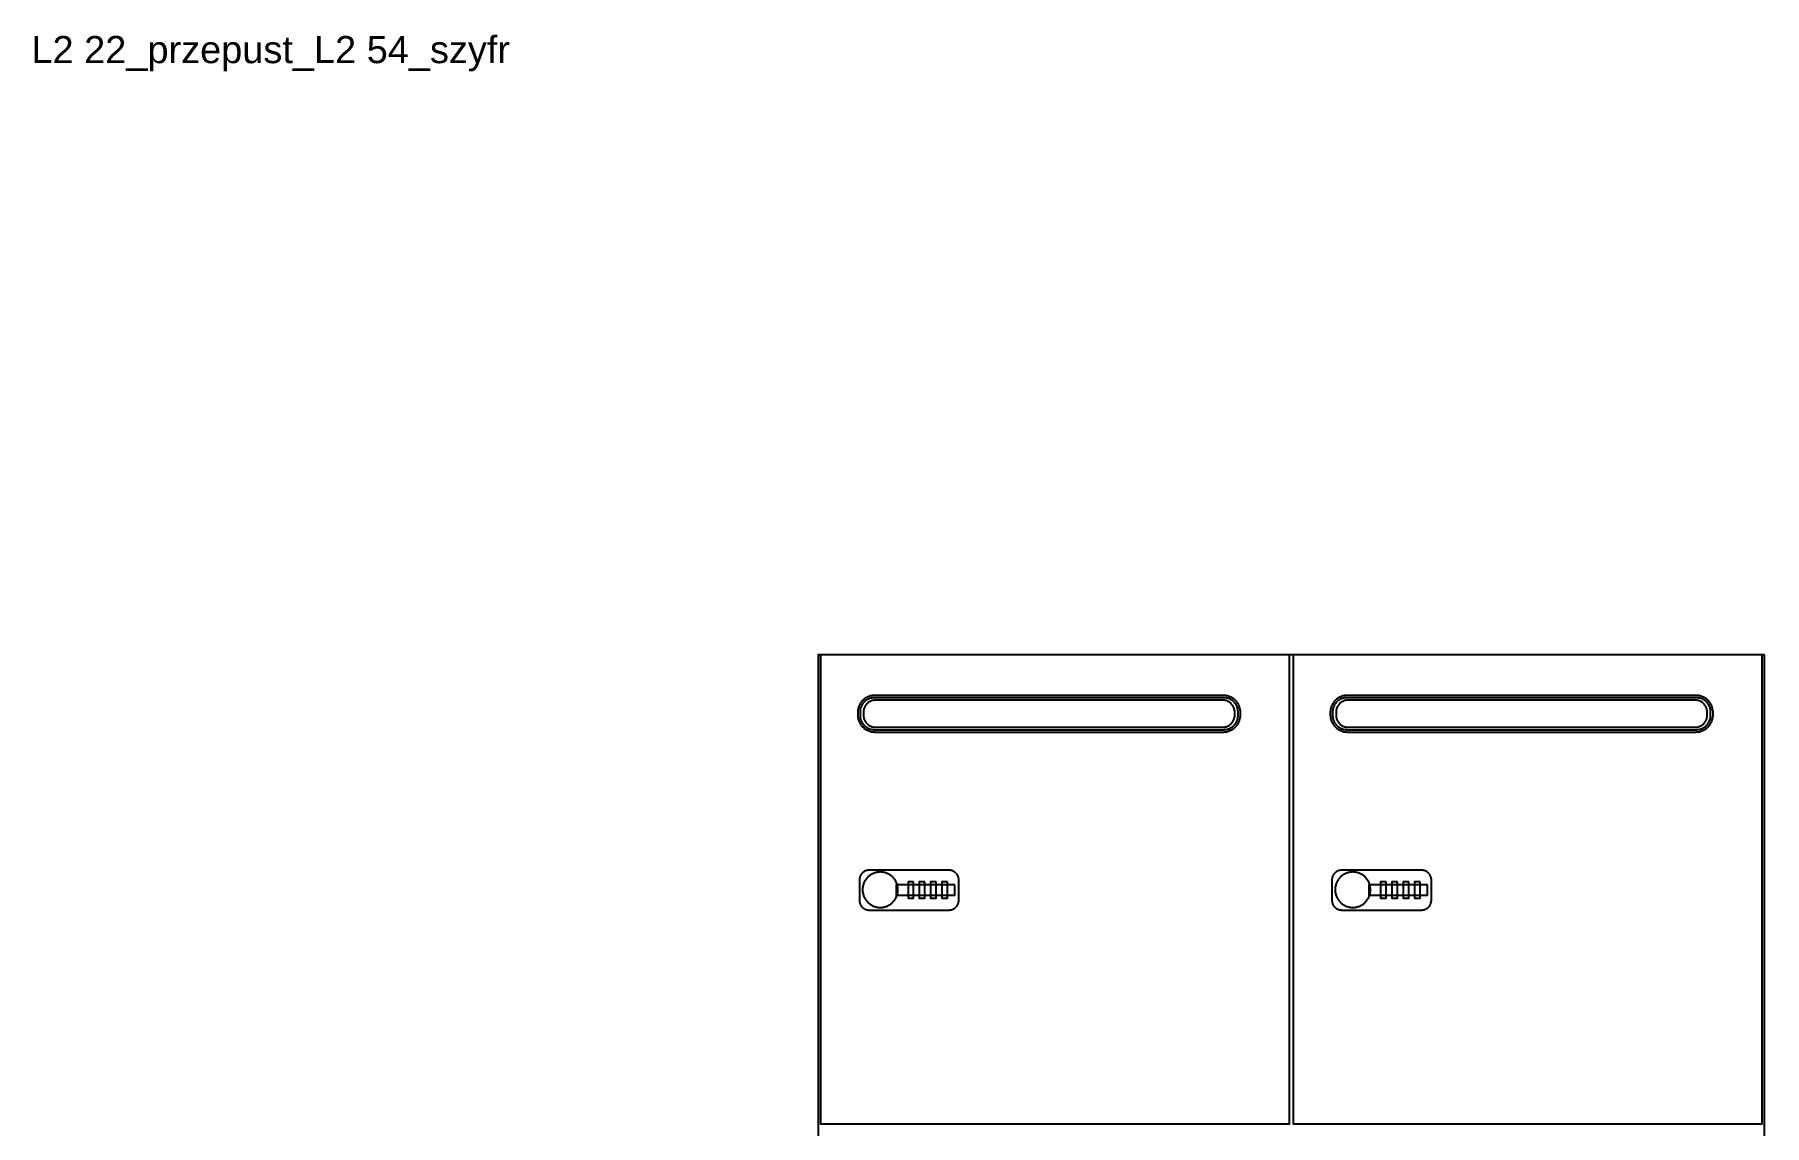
# Model space of a CAD drawing. Header units: millimetres. Extents: x 1075 to 13200, y 678 to 7235.
# Drawn here: x 11685 to 13149, y 4290 to 5214 of the extents above; entities that cross this region are included whole.
import ezdxf

# ---------------------------------------------------------------- set-up
doc = ezdxf.new("R2010")
doc.units = ezdxf.units.MM
doc.styles.add('Arial', font='arial.ttf')

msp = doc.modelspace()

# ---------------------------------------------------------------- linework, layer by layer
at = {"color": 0}
for points in [[(13149, 4688.7, 0), (12348, 4688.7, 0), (12348, 3488.7, 0), (13149, 3488.7, 0)], [(12747, 4688.7, 0), (12350, 4688.7, 0), (12350, 4291.7, 0), (12747, 4291.7, 0)], [(13147, 4688.7, 0), (12750, 4688.7, 0), (12750, 4291.7, 0), (13147, 4291.7, 0)], [(12705.5, 4639.7, 0), (12705.5, 4640.5, 0), (12705.4, 4641.2, 0), (12705.3, 4641.9, 0), (12705.2, 4642.7, 0), (12705, 4643.4, 0), (12704.8, 4644, 0), (12704.6, 4644.7, 0), (12704.4, 4645.4, 0), (12704.1, 4646, 0), (12703.7, 4646.6, 0), (12703.4, 4647.3, 0), (12703, 4647.8, 0), (12702.6, 4648.4, 0), (12702.2, 4649, 0), (12701.7, 4649.5, 0), (12701.2, 4650, 0), (12700.7, 4650.5, 0), (12700.2, 4650.9, 0), (12699.7, 4651.4, 0), (12699.1, 4651.8, 0), (12698.5, 4652.1, 0), (12697.9, 4652.5, 0), (12697.3, 4652.8, 0), (12696.6, 4653.1, 0), (12696, 4653.4, 0), (12695.3, 4653.6, 0), (12694.6, 4653.8, 0), (12693.9, 4654, 0), (12693.2, 4654.1, 0), (12692.5, 4654.2, 0), (12691.7, 4654.2, 0), (12691, 4654.2, 0), (12396, 4654.2, 0), (12395.3, 4654.2, 0), (12394.5, 4654.2, 0), (12393.8, 4654.1, 0), (12393.1, 4654, 0), (12392.4, 4653.8, 0), (12391.7, 4653.6, 0), (12391, 4653.4, 0), (12390.4, 4653.1, 0), (12389.7, 4652.8, 0), (12389.1, 4652.5, 0), (12388.5, 4652.1, 0), (12387.9, 4651.8, 0), (12387.3, 4651.4, 0), (12386.8, 4650.9, 0), (12386.3, 4650.5, 0), (12385.8, 4650, 0), (12385.3, 4649.5, 0), (12384.8, 4649, 0), (12384.4, 4648.4, 0), (12384, 4647.8, 0), (12383.6, 4647.3, 0), (12383.3, 4646.6, 0), (12382.9, 4646, 0), (12382.6, 4645.4, 0), (12382.4, 4644.7, 0), (12382.2, 4644, 0), (12382, 4643.4, 0), (12381.8, 4642.7, 0), (12381.7, 4641.9, 0), (12381.6, 4641.2, 0), (12381.5, 4640.5, 0), (12381.5, 4639.7, 0), (12381.5, 4637.8, 0), (12381.5, 4637, 0), (12381.6, 4636.3, 0), (12381.7, 4635.6, 0), (12381.8, 4634.8, 0), (12382, 4634.1, 0), (12382.2, 4633.5, 0), (12382.4, 4632.8, 0), (12382.6, 4632.1, 0), (12382.9, 4631.5, 0), (12383.3, 4630.9, 0), (12383.6, 4630.2, 0), (12384, 4629.7, 0), (12384.4, 4629.1, 0), (12384.8, 4628.5, 0), (12385.3, 4628, 0), (12385.8, 4627.5, 0), (12386.3, 4627, 0), (12386.8, 4626.6, 0), (12387.3, 4626.1, 0), (12387.9, 4625.7, 0), (12388.5, 4625.4, 0), (12389.1, 4625, 0), (12389.7, 4624.7, 0), (12390.4, 4624.4, 0), (12391, 4624.1, 0), (12391.7, 4623.9, 0), (12392.4, 4623.7, 0), (12393.1, 4623.5, 0), (12393.8, 4623.4, 0), (12394.5, 4623.3, 0), (12395.3, 4623.3, 0), (12396, 4623.2, 0), (12691, 4623.2, 0), (12691.7, 4623.3, 0), (12692.5, 4623.3, 0), (12693.2, 4623.4, 0), (12693.9, 4623.5, 0), (12694.6, 4623.7, 0), (12695.3, 4623.9, 0), (12696, 4624.1, 0), (12696.6, 4624.4, 0), (12697.3, 4624.7, 0), (12697.9, 4625, 0), (12698.5, 4625.4, 0), (12699.1, 4625.7, 0), (12699.7, 4626.1, 0), (12700.2, 4626.6, 0), (12700.7, 4627, 0), (12701.2, 4627.5, 0), (12701.7, 4628, 0), (12702.2, 4628.5, 0), (12702.6, 4629.1, 0), (12703, 4629.7, 0), (12703.4, 4630.2, 0), (12703.7, 4630.9, 0), (12704.1, 4631.5, 0), (12704.4, 4632.1, 0), (12704.6, 4632.8, 0), (12704.8, 4633.5, 0), (12705, 4634.1, 0), (12705.2, 4634.8, 0), (12705.3, 4635.6, 0), (12705.4, 4636.3, 0), (12705.5, 4637, 0), (12705.5, 4637.8, 0)], [(12703.5, 4640.2, 0), (12703.5, 4640.9, 0), (12703.4, 4641.5, 0), (12703.4, 4642.1, 0), (12703.3, 4642.7, 0), (12703.1, 4643.2, 0), (12703, 4643.8, 0), (12702.8, 4644.4, 0), (12702.6, 4644.9, 0), (12702.3, 4645.4, 0), (12702, 4646, 0), (12701.8, 4646.5, 0), (12701.4, 4647, 0), (12701.1, 4647.4, 0), (12700.8, 4647.9, 0), (12700.4, 4648.3, 0), (12700, 4648.7, 0), (12699.6, 4649.1, 0), (12699.1, 4649.5, 0), (12698.7, 4649.9, 0), (12698.2, 4650.2, 0), (12697.7, 4650.5, 0), (12697.2, 4650.8, 0), (12696.7, 4651.1, 0), (12696.2, 4651.3, 0), (12695.6, 4651.5, 0), (12695.1, 4651.7, 0), (12694.5, 4651.9, 0), (12693.9, 4652, 0), (12693.3, 4652.1, 0), (12692.7, 4652.2, 0), (12692.1, 4652.2, 0), (12691.5, 4652.2, 0), (12395.5, 4652.2, 0), (12394.9, 4652.2, 0), (12394.3, 4652.2, 0), (12393.7, 4652.1, 0), (12393.1, 4652, 0), (12392.5, 4651.9, 0), (12391.9, 4651.7, 0), (12391.4, 4651.5, 0), (12390.8, 4651.3, 0), (12390.3, 4651.1, 0), (12389.8, 4650.8, 0), (12389.3, 4650.5, 0), (12388.8, 4650.2, 0), (12388.3, 4649.9, 0), (12387.9, 4649.5, 0), (12387.4, 4649.1, 0), (12387, 4648.7, 0), (12386.6, 4648.3, 0), (12386.2, 4647.9, 0), (12385.9, 4647.4, 0), (12385.6, 4647, 0), (12385.2, 4646.5, 0), (12384.9, 4646, 0), (12384.7, 4645.4, 0), (12384.4, 4644.9, 0), (12384.2, 4644.4, 0), (12384, 4643.8, 0), (12383.9, 4643.2, 0), (12383.7, 4642.7, 0), (12383.6, 4642.1, 0), (12383.6, 4641.5, 0), (12383.5, 4640.9, 0), (12383.5, 4640.2, 0), (12383.5, 4637.2, 0), (12383.5, 4636.6, 0), (12383.6, 4636, 0), (12383.6, 4635.4, 0), (12383.7, 4634.8, 0), (12383.9, 4634.3, 0), (12384, 4633.7, 0), (12384.2, 4633.1, 0), (12384.4, 4632.6, 0), (12384.7, 4632, 0), (12384.9, 4631.5, 0), (12385.2, 4631, 0), (12385.6, 4630.5, 0), (12385.9, 4630.1, 0), (12386.2, 4629.6, 0), (12386.6, 4629.2, 0), (12387, 4628.8, 0), (12387.4, 4628.4, 0), (12387.9, 4628, 0), (12388.3, 4627.6, 0), (12388.8, 4627.3, 0), (12389.3, 4627, 0), (12389.8, 4626.7, 0), (12390.3, 4626.4, 0), (12390.8, 4626.2, 0), (12391.4, 4626, 0), (12391.9, 4625.8, 0), (12392.5, 4625.6, 0), (12393.1, 4625.5, 0), (12393.7, 4625.4, 0), (12394.3, 4625.3, 0), (12394.9, 4625.3, 0), (12395.5, 4625.2, 0), (12691.5, 4625.2, 0), (12692.1, 4625.3, 0), (12692.7, 4625.3, 0), (12693.3, 4625.4, 0), (12693.9, 4625.5, 0), (12694.5, 4625.6, 0), (12695.1, 4625.8, 0), (12695.6, 4626, 0), (12696.2, 4626.2, 0), (12696.7, 4626.4, 0), (12697.2, 4626.7, 0), (12697.7, 4627, 0), (12698.2, 4627.3, 0), (12698.7, 4627.6, 0), (12699.1, 4628, 0), (12699.6, 4628.4, 0), (12700, 4628.8, 0), (12700.4, 4629.2, 0), (12700.8, 4629.6, 0), (12701.1, 4630.1, 0), (12701.4, 4630.5, 0), (12701.8, 4631, 0), (12702, 4631.5, 0), (12702.3, 4632, 0), (12702.6, 4632.6, 0), (12702.8, 4633.1, 0), (12703, 4633.7, 0), (12703.1, 4634.3, 0), (12703.3, 4634.8, 0), (12703.4, 4635.4, 0), (12703.4, 4636, 0), (12703.5, 4636.6, 0), (12703.5, 4637.2, 0)], [(12700.6, 4640.1, 0), (12700.6, 4640.6, 0), (12700.6, 4641.1, 0), (12700.5, 4641.6, 0), (12700.4, 4642.1, 0), (12700.3, 4642.6, 0), (12700.2, 4643.1, 0), (12700, 4643.5, 0), (12699.8, 4644, 0), (12699.6, 4644.5, 0), (12699.4, 4644.9, 0), (12699.1, 4645.3, 0), (12698.9, 4645.7, 0), (12698.6, 4646.1, 0), (12698.3, 4646.5, 0), (12698, 4646.9, 0), (12697.6, 4647.2, 0), (12697.3, 4647.6, 0), (12696.9, 4647.9, 0), (12696.5, 4648.2, 0), (12696.1, 4648.5, 0), (12695.7, 4648.7, 0), (12695.3, 4649, 0), (12694.8, 4649.2, 0), (12694.4, 4649.4, 0), (12693.9, 4649.6, 0), (12693.5, 4649.8, 0), (12693, 4649.9, 0), (12692.5, 4650, 0), (12692, 4650.1, 0), (12691.5, 4650.2, 0), (12691, 4650.2, 0), (12690.4, 4650.2, 0), (12396.6, 4650.2, 0), (12396, 4650.2, 0), (12395.5, 4650.2, 0), (12395, 4650.1, 0), (12394.5, 4650, 0), (12394, 4649.9, 0), (12393.5, 4649.8, 0), (12393.1, 4649.6, 0), (12392.6, 4649.4, 0), (12392.2, 4649.2, 0), (12391.7, 4649, 0), (12391.3, 4648.7, 0), (12390.9, 4648.5, 0), (12390.5, 4648.2, 0), (12390.1, 4647.9, 0), (12389.7, 4647.6, 0), (12389.4, 4647.2, 0), (12389, 4646.9, 0), (12388.7, 4646.5, 0), (12388.4, 4646.1, 0), (12388.1, 4645.7, 0), (12387.9, 4645.3, 0), (12387.6, 4644.9, 0), (12387.4, 4644.5, 0), (12387.2, 4644, 0), (12387, 4643.5, 0), (12386.8, 4643.1, 0), (12386.7, 4642.6, 0), (12386.6, 4642.1, 0), (12386.5, 4641.6, 0), (12386.4, 4641.1, 0), (12386.4, 4640.6, 0), (12386.4, 4640.1, 0), (12386.4, 4637.4, 0), (12386.4, 4636.9, 0), (12386.4, 4636.4, 0), (12386.5, 4635.9, 0), (12386.6, 4635.4, 0), (12386.7, 4634.9, 0), (12386.8, 4634.4, 0), (12387, 4633.9, 0), (12387.2, 4633.5, 0), (12387.4, 4633, 0), (12387.6, 4632.6, 0), (12387.9, 4632.2, 0), (12388.1, 4631.8, 0), (12388.4, 4631.4, 0), (12388.7, 4631, 0), (12389, 4630.6, 0), (12389.4, 4630.3, 0), (12389.7, 4629.9, 0), (12390.1, 4629.6, 0), (12390.5, 4629.3, 0), (12390.9, 4629, 0), (12391.3, 4628.8, 0), (12391.7, 4628.5, 0), (12392.2, 4628.3, 0), (12392.6, 4628.1, 0), (12393.1, 4627.9, 0), (12393.5, 4627.7, 0), (12394, 4627.6, 0), (12394.5, 4627.5, 0), (12395, 4627.4, 0), (12395.5, 4627.3, 0), (12396, 4627.3, 0), (12396.6, 4627.3, 0), (12690.4, 4627.3, 0), (12691, 4627.3, 0), (12691.5, 4627.3, 0), (12692, 4627.4, 0), (12692.5, 4627.5, 0), (12693, 4627.6, 0), (12693.5, 4627.7, 0), (12693.9, 4627.9, 0), (12694.4, 4628.1, 0), (12694.8, 4628.3, 0), (12695.3, 4628.5, 0), (12695.7, 4628.8, 0), (12696.1, 4629, 0), (12696.5, 4629.3, 0), (12696.9, 4629.6, 0), (12697.3, 4629.9, 0), (12697.6, 4630.3, 0), (12698, 4630.6, 0), (12698.3, 4631, 0), (12698.6, 4631.4, 0), (12698.9, 4631.8, 0), (12699.1, 4632.2, 0), (12699.4, 4632.6, 0), (12699.6, 4633, 0), (12699.8, 4633.5, 0), (12700, 4633.9, 0), (12700.2, 4634.4, 0), (12700.3, 4634.9, 0), (12700.4, 4635.4, 0), (12700.5, 4635.9, 0), (12700.6, 4636.4, 0), (12700.6, 4636.9, 0), (12700.6, 4637.4, 0)], [(13105.5, 4639.7, 0), (13105.5, 4640.5, 0), (13105.4, 4641.2, 0), (13105.3, 4641.9, 0), (13105.2, 4642.7, 0), (13105, 4643.4, 0), (13104.8, 4644, 0), (13104.6, 4644.7, 0), (13104.4, 4645.4, 0), (13104.1, 4646, 0), (13103.7, 4646.6, 0), (13103.4, 4647.3, 0), (13103, 4647.8, 0), (13102.6, 4648.4, 0), (13102.2, 4649, 0), (13101.7, 4649.5, 0), (13101.2, 4650, 0), (13100.7, 4650.5, 0), (13100.2, 4650.9, 0), (13099.7, 4651.4, 0), (13099.1, 4651.8, 0), (13098.5, 4652.1, 0), (13097.9, 4652.5, 0), (13097.3, 4652.8, 0), (13096.6, 4653.1, 0), (13096, 4653.4, 0), (13095.3, 4653.6, 0), (13094.6, 4653.8, 0), (13093.9, 4654, 0), (13093.2, 4654.1, 0), (13092.5, 4654.2, 0), (13091.7, 4654.2, 0), (13091, 4654.2, 0), (12796, 4654.2, 0), (12795.3, 4654.2, 0), (12794.5, 4654.2, 0), (12793.8, 4654.1, 0), (12793.1, 4654, 0), (12792.4, 4653.8, 0), (12791.7, 4653.6, 0), (12791, 4653.4, 0), (12790.4, 4653.1, 0), (12789.7, 4652.8, 0), (12789.1, 4652.5, 0), (12788.5, 4652.1, 0), (12787.9, 4651.8, 0), (12787.3, 4651.4, 0), (12786.8, 4650.9, 0), (12786.3, 4650.5, 0), (12785.8, 4650, 0), (12785.3, 4649.5, 0), (12784.8, 4649, 0), (12784.4, 4648.4, 0), (12784, 4647.8, 0), (12783.6, 4647.3, 0), (12783.3, 4646.6, 0), (12782.9, 4646, 0), (12782.6, 4645.4, 0), (12782.4, 4644.7, 0), (12782.2, 4644, 0), (12782, 4643.4, 0), (12781.8, 4642.7, 0), (12781.7, 4641.9, 0), (12781.6, 4641.2, 0), (12781.5, 4640.5, 0), (12781.5, 4639.7, 0), (12781.5, 4637.8, 0), (12781.5, 4637, 0), (12781.6, 4636.3, 0), (12781.7, 4635.6, 0), (12781.8, 4634.8, 0), (12782, 4634.1, 0), (12782.2, 4633.5, 0), (12782.4, 4632.8, 0), (12782.6, 4632.1, 0), (12782.9, 4631.5, 0), (12783.3, 4630.9, 0), (12783.6, 4630.2, 0), (12784, 4629.7, 0), (12784.4, 4629.1, 0), (12784.8, 4628.5, 0), (12785.3, 4628, 0), (12785.8, 4627.5, 0), (12786.3, 4627, 0), (12786.8, 4626.6, 0), (12787.3, 4626.1, 0), (12787.9, 4625.7, 0), (12788.5, 4625.4, 0), (12789.1, 4625, 0), (12789.7, 4624.7, 0), (12790.4, 4624.4, 0), (12791, 4624.1, 0), (12791.7, 4623.9, 0), (12792.4, 4623.7, 0), (12793.1, 4623.5, 0), (12793.8, 4623.4, 0), (12794.5, 4623.3, 0), (12795.3, 4623.3, 0), (12796, 4623.2, 0), (13091, 4623.2, 0), (13091.7, 4623.3, 0), (13092.5, 4623.3, 0), (13093.2, 4623.4, 0), (13093.9, 4623.5, 0), (13094.6, 4623.7, 0), (13095.3, 4623.9, 0), (13096, 4624.1, 0), (13096.6, 4624.4, 0), (13097.3, 4624.7, 0), (13097.9, 4625, 0), (13098.5, 4625.4, 0), (13099.1, 4625.7, 0), (13099.7, 4626.1, 0), (13100.2, 4626.6, 0), (13100.7, 4627, 0), (13101.2, 4627.5, 0), (13101.7, 4628, 0), (13102.2, 4628.5, 0), (13102.6, 4629.1, 0), (13103, 4629.7, 0), (13103.4, 4630.2, 0), (13103.7, 4630.9, 0), (13104.1, 4631.5, 0), (13104.4, 4632.1, 0), (13104.6, 4632.8, 0), (13104.8, 4633.5, 0), (13105, 4634.1, 0), (13105.2, 4634.8, 0), (13105.3, 4635.6, 0), (13105.4, 4636.3, 0), (13105.5, 4637, 0), (13105.5, 4637.8, 0)], [(13103.5, 4640.2, 0), (13103.5, 4640.9, 0), (13103.4, 4641.5, 0), (13103.4, 4642.1, 0), (13103.3, 4642.7, 0), (13103.1, 4643.2, 0), (13103, 4643.8, 0), (13102.8, 4644.4, 0), (13102.6, 4644.9, 0), (13102.3, 4645.4, 0), (13102, 4646, 0), (13101.8, 4646.5, 0), (13101.4, 4647, 0), (13101.1, 4647.4, 0), (13100.8, 4647.9, 0), (13100.4, 4648.3, 0), (13100, 4648.7, 0), (13099.6, 4649.1, 0), (13099.1, 4649.5, 0), (13098.7, 4649.9, 0), (13098.2, 4650.2, 0), (13097.7, 4650.5, 0), (13097.2, 4650.8, 0), (13096.7, 4651.1, 0), (13096.2, 4651.3, 0), (13095.6, 4651.5, 0), (13095.1, 4651.7, 0), (13094.5, 4651.9, 0), (13093.9, 4652, 0), (13093.3, 4652.1, 0), (13092.7, 4652.2, 0), (13092.1, 4652.2, 0), (13091.5, 4652.2, 0), (12795.5, 4652.2, 0), (12794.9, 4652.2, 0), (12794.3, 4652.2, 0), (12793.7, 4652.1, 0), (12793.1, 4652, 0), (12792.5, 4651.9, 0), (12791.9, 4651.7, 0), (12791.4, 4651.5, 0), (12790.8, 4651.3, 0), (12790.3, 4651.1, 0), (12789.8, 4650.8, 0), (12789.3, 4650.5, 0), (12788.8, 4650.2, 0), (12788.3, 4649.9, 0), (12787.9, 4649.5, 0), (12787.4, 4649.1, 0), (12787, 4648.7, 0), (12786.6, 4648.3, 0), (12786.2, 4647.9, 0), (12785.9, 4647.4, 0), (12785.6, 4647, 0), (12785.2, 4646.5, 0), (12784.9, 4646, 0), (12784.7, 4645.4, 0), (12784.4, 4644.9, 0), (12784.2, 4644.4, 0), (12784, 4643.8, 0), (12783.9, 4643.2, 0), (12783.7, 4642.7, 0), (12783.6, 4642.1, 0), (12783.6, 4641.5, 0), (12783.5, 4640.9, 0), (12783.5, 4640.2, 0), (12783.5, 4637.2, 0), (12783.5, 4636.6, 0), (12783.6, 4636, 0), (12783.6, 4635.4, 0), (12783.7, 4634.8, 0), (12783.9, 4634.3, 0), (12784, 4633.7, 0), (12784.2, 4633.1, 0), (12784.4, 4632.6, 0), (12784.7, 4632, 0), (12784.9, 4631.5, 0), (12785.2, 4631, 0), (12785.6, 4630.5, 0), (12785.9, 4630.1, 0), (12786.2, 4629.6, 0), (12786.6, 4629.2, 0), (12787, 4628.8, 0), (12787.4, 4628.4, 0), (12787.9, 4628, 0), (12788.3, 4627.6, 0), (12788.8, 4627.3, 0), (12789.3, 4627, 0), (12789.8, 4626.7, 0), (12790.3, 4626.4, 0), (12790.8, 4626.2, 0), (12791.4, 4626, 0), (12791.9, 4625.8, 0), (12792.5, 4625.6, 0), (12793.1, 4625.5, 0), (12793.7, 4625.4, 0), (12794.3, 4625.3, 0), (12794.9, 4625.3, 0), (12795.5, 4625.2, 0), (13091.5, 4625.2, 0), (13092.1, 4625.3, 0), (13092.7, 4625.3, 0), (13093.3, 4625.4, 0), (13093.9, 4625.5, 0), (13094.5, 4625.6, 0), (13095.1, 4625.8, 0), (13095.6, 4626, 0), (13096.2, 4626.2, 0), (13096.7, 4626.4, 0), (13097.2, 4626.7, 0), (13097.7, 4627, 0), (13098.2, 4627.3, 0), (13098.7, 4627.6, 0), (13099.1, 4628, 0), (13099.6, 4628.4, 0), (13100, 4628.8, 0), (13100.4, 4629.2, 0), (13100.8, 4629.6, 0), (13101.1, 4630.1, 0), (13101.4, 4630.5, 0), (13101.8, 4631, 0), (13102, 4631.5, 0), (13102.3, 4632, 0), (13102.6, 4632.6, 0), (13102.8, 4633.1, 0), (13103, 4633.7, 0), (13103.1, 4634.3, 0), (13103.3, 4634.8, 0), (13103.4, 4635.4, 0), (13103.4, 4636, 0), (13103.5, 4636.6, 0), (13103.5, 4637.2, 0)], [(13100.6, 4640.1, 0), (13100.6, 4640.6, 0), (13100.6, 4641.1, 0), (13100.5, 4641.6, 0), (13100.4, 4642.1, 0), (13100.3, 4642.6, 0), (13100.2, 4643.1, 0), (13100, 4643.5, 0), (13099.8, 4644, 0), (13099.6, 4644.5, 0), (13099.4, 4644.9, 0), (13099.1, 4645.3, 0), (13098.9, 4645.7, 0), (13098.6, 4646.1, 0), (13098.3, 4646.5, 0), (13098, 4646.9, 0), (13097.6, 4647.2, 0), (13097.3, 4647.6, 0), (13096.9, 4647.9, 0), (13096.5, 4648.2, 0), (13096.1, 4648.5, 0), (13095.7, 4648.7, 0), (13095.3, 4649, 0), (13094.8, 4649.2, 0), (13094.4, 4649.4, 0), (13093.9, 4649.6, 0), (13093.5, 4649.8, 0), (13093, 4649.9, 0), (13092.5, 4650, 0), (13092, 4650.1, 0), (13091.5, 4650.2, 0), (13091, 4650.2, 0), (13090.4, 4650.2, 0), (12796.6, 4650.2, 0), (12796, 4650.2, 0), (12795.5, 4650.2, 0), (12795, 4650.1, 0), (12794.5, 4650, 0), (12794, 4649.9, 0), (12793.5, 4649.8, 0), (12793.1, 4649.6, 0), (12792.6, 4649.4, 0), (12792.2, 4649.2, 0), (12791.7, 4649, 0), (12791.3, 4648.7, 0), (12790.9, 4648.5, 0), (12790.5, 4648.2, 0), (12790.1, 4647.9, 0), (12789.7, 4647.6, 0), (12789.4, 4647.2, 0), (12789, 4646.9, 0), (12788.7, 4646.5, 0), (12788.4, 4646.1, 0), (12788.1, 4645.7, 0), (12787.9, 4645.3, 0), (12787.6, 4644.9, 0), (12787.4, 4644.5, 0), (12787.2, 4644, 0), (12787, 4643.5, 0), (12786.8, 4643.1, 0), (12786.7, 4642.6, 0), (12786.6, 4642.1, 0), (12786.5, 4641.6, 0), (12786.4, 4641.1, 0), (12786.4, 4640.6, 0), (12786.4, 4640.1, 0), (12786.4, 4637.4, 0), (12786.4, 4636.9, 0), (12786.4, 4636.4, 0), (12786.5, 4635.9, 0), (12786.6, 4635.4, 0), (12786.7, 4634.9, 0), (12786.8, 4634.4, 0), (12787, 4633.9, 0), (12787.2, 4633.5, 0), (12787.4, 4633, 0), (12787.6, 4632.6, 0), (12787.9, 4632.2, 0), (12788.1, 4631.8, 0), (12788.4, 4631.4, 0), (12788.7, 4631, 0), (12789, 4630.6, 0), (12789.4, 4630.3, 0), (12789.7, 4629.9, 0), (12790.1, 4629.6, 0), (12790.5, 4629.3, 0), (12790.9, 4629, 0), (12791.3, 4628.8, 0), (12791.7, 4628.5, 0), (12792.2, 4628.3, 0), (12792.6, 4628.1, 0), (12793.1, 4627.9, 0), (12793.5, 4627.7, 0), (12794, 4627.6, 0), (12794.5, 4627.5, 0), (12795, 4627.4, 0), (12795.5, 4627.3, 0), (12796, 4627.3, 0), (12796.6, 4627.3, 0), (13090.4, 4627.3, 0), (13091, 4627.3, 0), (13091.5, 4627.3, 0), (13092, 4627.4, 0), (13092.5, 4627.5, 0), (13093, 4627.6, 0), (13093.5, 4627.7, 0), (13093.9, 4627.9, 0), (13094.4, 4628.1, 0), (13094.8, 4628.3, 0), (13095.3, 4628.5, 0), (13095.7, 4628.8, 0), (13096.1, 4629, 0), (13096.5, 4629.3, 0), (13096.9, 4629.6, 0), (13097.3, 4629.9, 0), (13097.6, 4630.3, 0), (13098, 4630.6, 0), (13098.3, 4631, 0), (13098.6, 4631.4, 0), (13098.9, 4631.8, 0), (13099.1, 4632.2, 0), (13099.4, 4632.6, 0), (13099.6, 4633, 0), (13099.8, 4633.5, 0), (13100, 4633.9, 0), (13100.2, 4634.4, 0), (13100.3, 4634.9, 0), (13100.4, 4635.4, 0), (13100.5, 4635.9, 0), (13100.6, 4636.4, 0), (13100.6, 4636.9, 0), (13100.6, 4637.4, 0)], [(12467.1, 4497.9, 0.5), (12467.1, 4498.3, 0.5), (12467.1, 4498.8, 0.5), (12467, 4499.2, 0.5), (12466.9, 4499.6, 0.5), (12466.8, 4500, 0.5), (12466.7, 4500.4, 0.5), (12466.6, 4500.8, 0.5), (12466.5, 4501.2, 0.5), (12466.3, 4501.5, 0.5), (12466.1, 4501.9, 0.5), (12465.9, 4502.3, 0.5), (12465.7, 4502.6, 0.5), (12465.4, 4502.9, 0.5), (12465.2, 4503.2, 0.5), (12464.9, 4503.6, 0.5), (12464.6, 4503.8, 0.5), (12464.4, 4504.1, 0.5), (12464.1, 4504.4, 0.5), (12463.7, 4504.6, 0.5), (12463.4, 4504.9, 0.5), (12463.1, 4505.1, 0.5), (12462.7, 4505.3, 0.5), (12462.4, 4505.5, 0.5), (12462, 4505.6, 0.5), (12461.6, 4505.8, 0.5), (12461.2, 4505.9, 0.5), (12460.8, 4506, 0.5), (12460.4, 4506.1, 0.5), (12460, 4506.2, 0.5), (12459.6, 4506.3, 0.5), (12459.1, 4506.3, 0.5), (12458.7, 4506.3, 0.5), (12391.3, 4506.3, 0.5), (12390.9, 4506.3, 0.5), (12390.4, 4506.3, 0.5), (12390, 4506.2, 0.5), (12389.6, 4506.1, 0.5), (12389.2, 4506, 0.5), (12388.8, 4505.9, 0.5), (12388.4, 4505.8, 0.5), (12388, 4505.6, 0.5), (12387.6, 4505.5, 0.5), (12387.3, 4505.3, 0.5), (12386.9, 4505.1, 0.5), (12386.6, 4504.9, 0.5), (12386.3, 4504.6, 0.5), (12385.9, 4504.4, 0.5), (12385.6, 4504.1, 0.5), (12385.3, 4503.8, 0.5), (12385.1, 4503.6, 0.5), (12384.8, 4503.2, 0.5), (12384.6, 4502.9, 0.5), (12384.3, 4502.6, 0.5), (12384.1, 4502.3, 0.5), (12383.9, 4501.9, 0.5), (12383.7, 4501.5, 0.5), (12383.5, 4501.2, 0.5), (12383.4, 4500.8, 0.5), (12383.3, 4500.4, 0.5), (12383.2, 4500, 0.5), (12383.1, 4499.6, 0.5), (12383, 4499.2, 0.5), (12382.9, 4498.8, 0.5), (12382.9, 4498.3, 0.5), (12382.9, 4497.9, 0.5), (12382.9, 4480.9, 0.5), (12382.9, 4480.5, 0.5), (12382.9, 4480.1, 0.5), (12383, 4479.7, 0.5), (12383.1, 4479.2, 0.5), (12383.2, 4478.8, 0.5), (12383.3, 4478.4, 0.5), (12383.4, 4478.1, 0.5), (12383.5, 4477.7, 0.5), (12383.7, 4477.3, 0.5), (12383.9, 4476.9, 0.5), (12384.1, 4476.6, 0.5), (12384.3, 4476.2, 0.5), (12384.6, 4475.9, 0.5), (12384.8, 4475.6, 0.5), (12385.1, 4475.3, 0.5), (12385.3, 4475, 0.5), (12385.6, 4474.7, 0.5), (12385.9, 4474.5, 0.5), (12386.3, 4474.2, 0.5), (12386.6, 4474, 0.5), (12386.9, 4473.8, 0.5), (12387.3, 4473.6, 0.5), (12387.6, 4473.4, 0.5), (12388, 4473.2, 0.5), (12388.4, 4473, 0.5), (12388.8, 4472.9, 0.5), (12389.2, 4472.8, 0.5), (12389.6, 4472.7, 0.5), (12390, 4472.6, 0.5), (12390.4, 4472.6, 0.5), (12390.9, 4472.5, 0.5), (12391.3, 4472.5, 0.5), (12458.7, 4472.5, 0.5), (12459.1, 4472.5, 0.5), (12459.6, 4472.6, 0.5), (12460, 4472.6, 0.5), (12460.4, 4472.7, 0.5), (12460.8, 4472.8, 0.5), (12461.2, 4472.9, 0.5), (12461.6, 4473, 0.5), (12462, 4473.2, 0.5), (12462.4, 4473.4, 0.5), (12462.7, 4473.6, 0.5), (12463.1, 4473.8, 0.5), (12463.4, 4474, 0.5), (12463.7, 4474.2, 0.5), (12464.1, 4474.5, 0.5), (12464.4, 4474.7, 0.5), (12464.6, 4475, 0.5), (12464.9, 4475.3, 0.5), (12465.2, 4475.6, 0.5), (12465.4, 4475.9, 0.5), (12465.7, 4476.2, 0.5), (12465.9, 4476.6, 0.5), (12466.1, 4476.9, 0.5), (12466.3, 4477.3, 0.5), (12466.5, 4477.7, 0.5), (12466.6, 4478.1, 0.5), (12466.7, 4478.4, 0.5), (12466.8, 4478.8, 0.5), (12466.9, 4479.2, 0.5), (12467, 4479.7, 0.5), (12467.1, 4480.1, 0.5), (12467.1, 4480.5, 0.5), (12467.1, 4480.9, 0.5)], [(12415.6, 4489.7, 0.5), (12415.6, 4490.5, 0.5), (12415.5, 4491.3, 0.5), (12415.4, 4492, 0.5), (12415.3, 4492.8, 0.5), (12415.1, 4493.5, 0.5), (12414.9, 4494.2, 0.5), (12414.7, 4494.9, 0.5), (12414.4, 4495.6, 0.5), (12414.1, 4496.2, 0.5), (12413.8, 4496.9, 0.5), (12413.4, 4497.5, 0.5), (12413.1, 4498.1, 0.5), (12412.6, 4498.7, 0.5), (12412.2, 4499.3, 0.5), (12411.7, 4499.8, 0.5), (12411.2, 4500.4, 0.5), (12410.7, 4500.9, 0.5), (12410.2, 4501.3, 0.5), (12409.6, 4501.8, 0.5), (12409, 4502.2, 0.5), (12408.4, 4502.6, 0.5), (12407.8, 4502.9, 0.5), (12407.1, 4503.3, 0.5), (12406.4, 4503.6, 0.5), (12405.8, 4503.8, 0.5), (12405.1, 4504.1, 0.5), (12404.4, 4504.3, 0.5), (12403.6, 4504.4, 0.5), (12402.9, 4504.6, 0.5), (12402.1, 4504.7, 0.5), (12401.4, 4504.7, 0.5), (12400.6, 4504.8, 0.5), (12399.8, 4504.7, 0.5), (12399.1, 4504.7, 0.5), (12398.3, 4504.6, 0.5), (12397.6, 4504.4, 0.5), (12396.9, 4504.3, 0.5), (12396.2, 4504.1, 0.5), (12395.5, 4503.8, 0.5), (12394.8, 4503.6, 0.5), (12394.1, 4503.3, 0.5), (12393.5, 4502.9, 0.5), (12392.8, 4502.6, 0.5), (12392.2, 4502.2, 0.5), (12391.6, 4501.8, 0.5), (12391.1, 4501.3, 0.5), (12390.5, 4500.9, 0.5), (12390, 4500.4, 0.5), (12389.5, 4499.8, 0.5), (12389, 4499.3, 0.5), (12388.6, 4498.7, 0.5), (12388.2, 4498.1, 0.5), (12387.8, 4497.5, 0.5), (12387.4, 4496.9, 0.5), (12387.1, 4496.2, 0.5), (12386.8, 4495.6, 0.5), (12386.5, 4494.9, 0.5), (12386.3, 4494.2, 0.5), (12386.1, 4493.5, 0.5), (12385.9, 4492.8, 0.5), (12385.8, 4492, 0.5), (12385.7, 4491.3, 0.5), (12385.6, 4490.5, 0.5), (12385.6, 4489.7, 0.5), (12385.6, 4489, 0.5), (12385.7, 4488.2, 0.5), (12385.8, 4487.5, 0.5), (12385.9, 4486.7, 0.5), (12386.1, 4486, 0.5), (12386.3, 4485.3, 0.5), (12386.5, 4484.6, 0.5), (12386.8, 4483.9, 0.5), (12387.1, 4483.2, 0.5), (12387.4, 4482.6, 0.5), (12387.8, 4482, 0.5), (12388.2, 4481.4, 0.5), (12388.6, 4480.8, 0.5), (12389, 4480.2, 0.5), (12389.5, 4479.7, 0.5), (12390, 4479.1, 0.5), (12390.5, 4478.6, 0.5), (12391.1, 4478.2, 0.5), (12391.6, 4477.7, 0.5), (12392.2, 4477.3, 0.5), (12392.8, 4476.9, 0.5), (12393.5, 4476.6, 0.5), (12394.1, 4476.2, 0.5), (12394.8, 4475.9, 0.5), (12395.5, 4475.6, 0.5), (12396.2, 4475.4, 0.5), (12396.9, 4475.2, 0.5), (12397.6, 4475, 0.5), (12398.3, 4474.9, 0.5), (12399.1, 4474.8, 0.5), (12399.8, 4474.8, 0.5), (12400.6, 4474.7, 0.5), (12401.4, 4474.8, 0.5), (12402.1, 4474.8, 0.5), (12402.9, 4474.9, 0.5), (12403.6, 4475, 0.5), (12404.4, 4475.2, 0.5), (12405.1, 4475.4, 0.5), (12405.8, 4475.6, 0.5), (12406.4, 4475.9, 0.5), (12407.1, 4476.2, 0.5), (12407.8, 4476.6, 0.5), (12408.4, 4476.9, 0.5), (12409, 4477.3, 0.5), (12409.6, 4477.7, 0.5), (12410.2, 4478.2, 0.5), (12410.7, 4478.6, 0.5), (12411.2, 4479.1, 0.5), (12411.7, 4479.7, 0.5), (12412.2, 4480.2, 0.5), (12412.6, 4480.8, 0.5), (12413.1, 4481.4, 0.5), (12413.4, 4482, 0.5), (12413.8, 4482.6, 0.5), (12414.1, 4483.2, 0.5), (12414.4, 4483.9, 0.5), (12414.7, 4484.6, 0.5), (12414.9, 4485.3, 0.5), (12415.1, 4486, 0.5), (12415.3, 4486.7, 0.5), (12415.4, 4487.5, 0.5), (12415.5, 4488.2, 0.5), (12415.6, 4489, 0.5)], [(12428.8, 4496.3, 0.5), (12424.1, 4496.3, 0.5), (12424.1, 4482.6, 0.5), (12428.8, 4482.6, 0.5)], [(12438.3, 4496.3, 0.5), (12433.6, 4496.3, 0.5), (12433.6, 4482.6, 0.5), (12438.3, 4482.6, 0.5)], [(12447.9, 4496.3, 0.5), (12443.1, 4496.3, 0.5), (12443.1, 4482.6, 0.5), (12447.9, 4482.6, 0.5)], [(12457.6, 4496.3, 0.5), (12452.8, 4496.3, 0.5), (12452.8, 4482.6, 0.5), (12457.6, 4482.6, 0.5)], [(12867.1, 4497.9, 0.5), (12867.1, 4498.3, 0.5), (12867.1, 4498.8, 0.5), (12867, 4499.2, 0.5), (12866.9, 4499.6, 0.5), (12866.8, 4500, 0.5), (12866.7, 4500.4, 0.5), (12866.6, 4500.8, 0.5), (12866.5, 4501.2, 0.5), (12866.3, 4501.5, 0.5), (12866.1, 4501.9, 0.5), (12865.9, 4502.3, 0.5), (12865.7, 4502.6, 0.5), (12865.4, 4502.9, 0.5), (12865.2, 4503.2, 0.5), (12864.9, 4503.6, 0.5), (12864.6, 4503.8, 0.5), (12864.4, 4504.1, 0.5), (12864.1, 4504.4, 0.5), (12863.7, 4504.6, 0.5), (12863.4, 4504.9, 0.5), (12863.1, 4505.1, 0.5), (12862.7, 4505.3, 0.5), (12862.4, 4505.5, 0.5), (12862, 4505.6, 0.5), (12861.6, 4505.8, 0.5), (12861.2, 4505.9, 0.5), (12860.8, 4506, 0.5), (12860.4, 4506.1, 0.5), (12860, 4506.2, 0.5), (12859.6, 4506.3, 0.5), (12859.1, 4506.3, 0.5), (12858.7, 4506.3, 0.5), (12791.3, 4506.3, 0.5), (12790.9, 4506.3, 0.5), (12790.4, 4506.3, 0.5), (12790, 4506.2, 0.5), (12789.6, 4506.1, 0.5), (12789.2, 4506, 0.5), (12788.8, 4505.9, 0.5), (12788.4, 4505.8, 0.5), (12788, 4505.6, 0.5), (12787.6, 4505.5, 0.5), (12787.3, 4505.3, 0.5), (12786.9, 4505.1, 0.5), (12786.6, 4504.9, 0.5), (12786.3, 4504.6, 0.5), (12785.9, 4504.4, 0.5), (12785.6, 4504.1, 0.5), (12785.3, 4503.8, 0.5), (12785.1, 4503.6, 0.5), (12784.8, 4503.2, 0.5), (12784.6, 4502.9, 0.5), (12784.3, 4502.6, 0.5), (12784.1, 4502.3, 0.5), (12783.9, 4501.9, 0.5), (12783.7, 4501.5, 0.5), (12783.5, 4501.2, 0.5), (12783.4, 4500.8, 0.5), (12783.3, 4500.4, 0.5), (12783.2, 4500, 0.5), (12783.1, 4499.6, 0.5), (12783, 4499.2, 0.5), (12782.9, 4498.8, 0.5), (12782.9, 4498.3, 0.5), (12782.9, 4497.9, 0.5), (12782.9, 4480.9, 0.5), (12782.9, 4480.5, 0.5), (12782.9, 4480.1, 0.5), (12783, 4479.7, 0.5), (12783.1, 4479.2, 0.5), (12783.2, 4478.8, 0.5), (12783.3, 4478.4, 0.5), (12783.4, 4478.1, 0.5), (12783.5, 4477.7, 0.5), (12783.7, 4477.3, 0.5), (12783.9, 4476.9, 0.5), (12784.1, 4476.6, 0.5), (12784.3, 4476.2, 0.5), (12784.6, 4475.9, 0.5), (12784.8, 4475.6, 0.5), (12785.1, 4475.3, 0.5), (12785.3, 4475, 0.5), (12785.6, 4474.7, 0.5), (12785.9, 4474.5, 0.5), (12786.3, 4474.2, 0.5), (12786.6, 4474, 0.5), (12786.9, 4473.8, 0.5), (12787.3, 4473.6, 0.5), (12787.6, 4473.4, 0.5), (12788, 4473.2, 0.5), (12788.4, 4473, 0.5), (12788.8, 4472.9, 0.5), (12789.2, 4472.8, 0.5), (12789.6, 4472.7, 0.5), (12790, 4472.6, 0.5), (12790.4, 4472.6, 0.5), (12790.9, 4472.5, 0.5), (12791.3, 4472.5, 0.5), (12858.7, 4472.5, 0.5), (12859.1, 4472.5, 0.5), (12859.6, 4472.6, 0.5), (12860, 4472.6, 0.5), (12860.4, 4472.7, 0.5), (12860.8, 4472.8, 0.5), (12861.2, 4472.9, 0.5), (12861.6, 4473, 0.5), (12862, 4473.2, 0.5), (12862.4, 4473.4, 0.5), (12862.7, 4473.6, 0.5), (12863.1, 4473.8, 0.5), (12863.4, 4474, 0.5), (12863.7, 4474.2, 0.5), (12864.1, 4474.5, 0.5), (12864.4, 4474.7, 0.5), (12864.6, 4475, 0.5), (12864.9, 4475.3, 0.5), (12865.2, 4475.6, 0.5), (12865.4, 4475.9, 0.5), (12865.7, 4476.2, 0.5), (12865.9, 4476.6, 0.5), (12866.1, 4476.9, 0.5), (12866.3, 4477.3, 0.5), (12866.5, 4477.7, 0.5), (12866.6, 4478.1, 0.5), (12866.7, 4478.4, 0.5), (12866.8, 4478.8, 0.5), (12866.9, 4479.2, 0.5), (12867, 4479.7, 0.5), (12867.1, 4480.1, 0.5), (12867.1, 4480.5, 0.5), (12867.1, 4480.9, 0.5)], [(12815.6, 4489.7, 0.5), (12815.6, 4490.5, 0.5), (12815.5, 4491.3, 0.5), (12815.4, 4492, 0.5), (12815.3, 4492.8, 0.5), (12815.1, 4493.5, 0.5), (12814.9, 4494.2, 0.5), (12814.7, 4494.9, 0.5), (12814.4, 4495.6, 0.5), (12814.1, 4496.2, 0.5), (12813.8, 4496.9, 0.5), (12813.4, 4497.5, 0.5), (12813.1, 4498.1, 0.5), (12812.6, 4498.7, 0.5), (12812.2, 4499.3, 0.5), (12811.7, 4499.8, 0.5), (12811.2, 4500.4, 0.5), (12810.7, 4500.9, 0.5), (12810.2, 4501.3, 0.5), (12809.6, 4501.8, 0.5), (12809, 4502.2, 0.5), (12808.4, 4502.6, 0.5), (12807.8, 4502.9, 0.5), (12807.1, 4503.3, 0.5), (12806.4, 4503.6, 0.5), (12805.8, 4503.8, 0.5), (12805.1, 4504.1, 0.5), (12804.4, 4504.3, 0.5), (12803.6, 4504.4, 0.5), (12802.9, 4504.6, 0.5), (12802.1, 4504.7, 0.5), (12801.4, 4504.7, 0.5), (12800.6, 4504.8, 0.5), (12799.8, 4504.7, 0.5), (12799.1, 4504.7, 0.5), (12798.3, 4504.6, 0.5), (12797.6, 4504.4, 0.5), (12796.9, 4504.3, 0.5), (12796.2, 4504.1, 0.5), (12795.5, 4503.8, 0.5), (12794.8, 4503.6, 0.5), (12794.1, 4503.3, 0.5), (12793.5, 4502.9, 0.5), (12792.8, 4502.6, 0.5), (12792.2, 4502.2, 0.5), (12791.6, 4501.8, 0.5), (12791.1, 4501.3, 0.5), (12790.5, 4500.9, 0.5), (12790, 4500.4, 0.5), (12789.5, 4499.8, 0.5), (12789, 4499.3, 0.5), (12788.6, 4498.7, 0.5), (12788.2, 4498.1, 0.5), (12787.8, 4497.5, 0.5), (12787.4, 4496.9, 0.5), (12787.1, 4496.2, 0.5), (12786.8, 4495.6, 0.5), (12786.5, 4494.9, 0.5), (12786.3, 4494.2, 0.5), (12786.1, 4493.5, 0.5), (12785.9, 4492.8, 0.5), (12785.8, 4492, 0.5), (12785.7, 4491.3, 0.5), (12785.6, 4490.5, 0.5), (12785.6, 4489.7, 0.5), (12785.6, 4489, 0.5), (12785.7, 4488.2, 0.5), (12785.8, 4487.5, 0.5), (12785.9, 4486.7, 0.5), (12786.1, 4486, 0.5), (12786.3, 4485.3, 0.5), (12786.5, 4484.6, 0.5), (12786.8, 4483.9, 0.5), (12787.1, 4483.2, 0.5), (12787.4, 4482.6, 0.5), (12787.8, 4482, 0.5), (12788.2, 4481.4, 0.5), (12788.6, 4480.8, 0.5), (12789, 4480.2, 0.5), (12789.5, 4479.7, 0.5), (12790, 4479.1, 0.5), (12790.5, 4478.6, 0.5), (12791.1, 4478.2, 0.5), (12791.6, 4477.7, 0.5), (12792.2, 4477.3, 0.5), (12792.8, 4476.9, 0.5), (12793.5, 4476.6, 0.5), (12794.1, 4476.2, 0.5), (12794.8, 4475.9, 0.5), (12795.5, 4475.6, 0.5), (12796.2, 4475.4, 0.5), (12796.9, 4475.2, 0.5), (12797.6, 4475, 0.5), (12798.3, 4474.9, 0.5), (12799.1, 4474.8, 0.5), (12799.8, 4474.8, 0.5), (12800.6, 4474.7, 0.5), (12801.4, 4474.8, 0.5), (12802.1, 4474.8, 0.5), (12802.9, 4474.9, 0.5), (12803.6, 4475, 0.5), (12804.4, 4475.2, 0.5), (12805.1, 4475.4, 0.5), (12805.8, 4475.6, 0.5), (12806.4, 4475.9, 0.5), (12807.1, 4476.2, 0.5), (12807.8, 4476.6, 0.5), (12808.4, 4476.9, 0.5), (12809, 4477.3, 0.5), (12809.6, 4477.7, 0.5), (12810.2, 4478.2, 0.5), (12810.7, 4478.6, 0.5), (12811.2, 4479.1, 0.5), (12811.7, 4479.7, 0.5), (12812.2, 4480.2, 0.5), (12812.6, 4480.8, 0.5), (12813.1, 4481.4, 0.5), (12813.4, 4482, 0.5), (12813.8, 4482.6, 0.5), (12814.1, 4483.2, 0.5), (12814.4, 4483.9, 0.5), (12814.7, 4484.6, 0.5), (12814.9, 4485.3, 0.5), (12815.1, 4486, 0.5), (12815.3, 4486.7, 0.5), (12815.4, 4487.5, 0.5), (12815.5, 4488.2, 0.5), (12815.6, 4489, 0.5)], [(12828.8, 4496.3, 0.5), (12824.1, 4496.3, 0.5), (12824.1, 4482.6, 0.5), (12828.8, 4482.6, 0.5)], [(12838.3, 4496.3, 0.5), (12833.6, 4496.3, 0.5), (12833.6, 4482.6, 0.5), (12838.3, 4482.6, 0.5)], [(12847.9, 4496.3, 0.5), (12843.1, 4496.3, 0.5), (12843.1, 4482.6, 0.5), (12847.9, 4482.6, 0.5)], [(12857.6, 4496.3, 0.5), (12852.8, 4496.3, 0.5), (12852.8, 4482.6, 0.5), (12857.6, 4482.6, 0.5)], [(12463.7, 4493.8, 0.5), (12414.1, 4493.8, 0.5), (12414.1, 4485, 0.5), (12463.7, 4485, 0.5)], [(12863.7, 4493.8, 0.5), (12814.1, 4493.8, 0.5), (12814.1, 4485, 0.5), (12863.7, 4485, 0.5)]]:
    msp.add_polyline3d(points, close=True, dxfattribs=at)

# ---------------------------------------------------------------- texts
at = {"color": 0, "style": 'Arial'}
msp.add_text('L2 22_przepust_L2 54_szyfr', height=22.982, dxfattribs=at).set_placement((11682.1, 5189.4))

doc.saveas('drawing.dxf')
